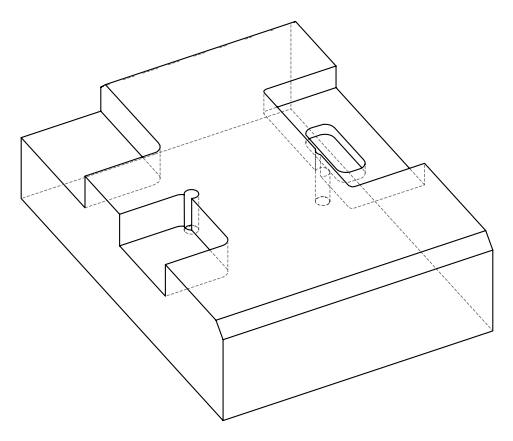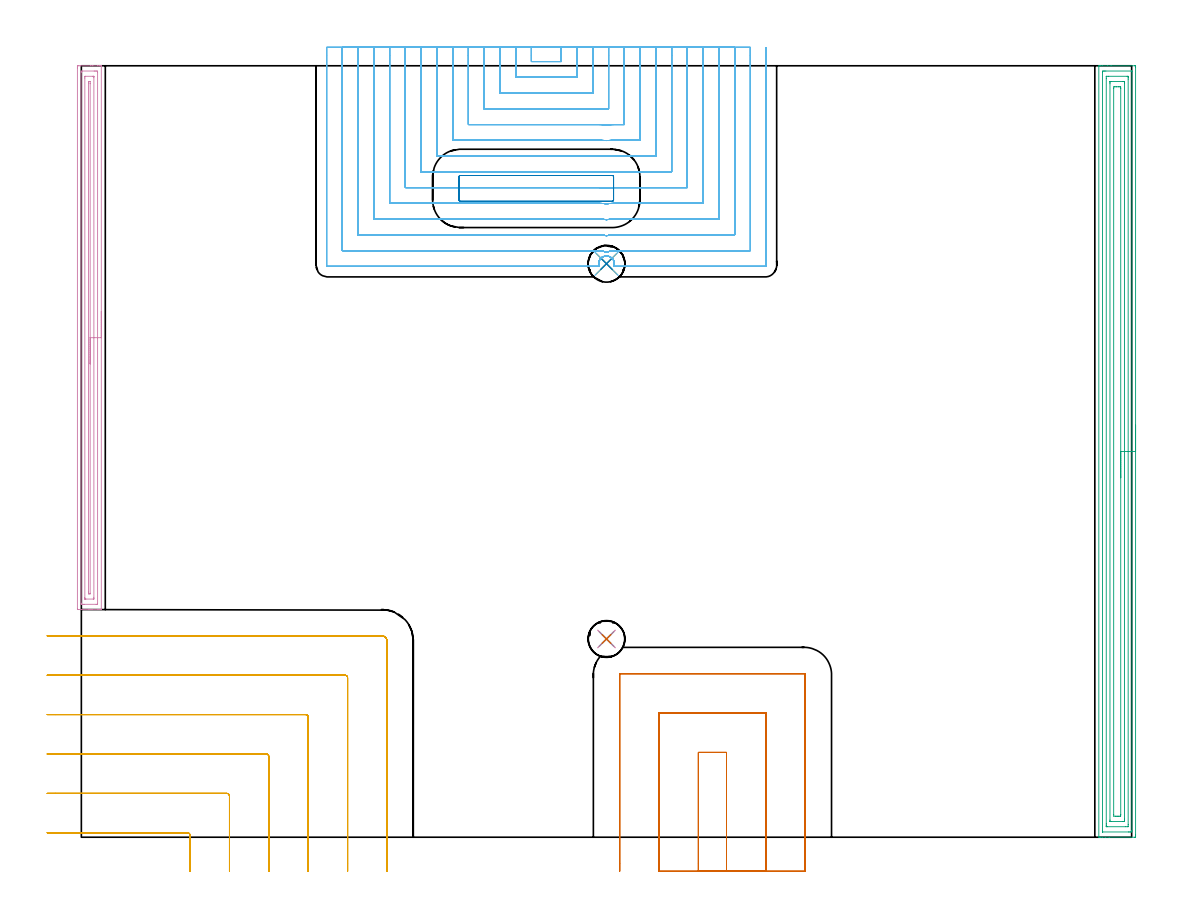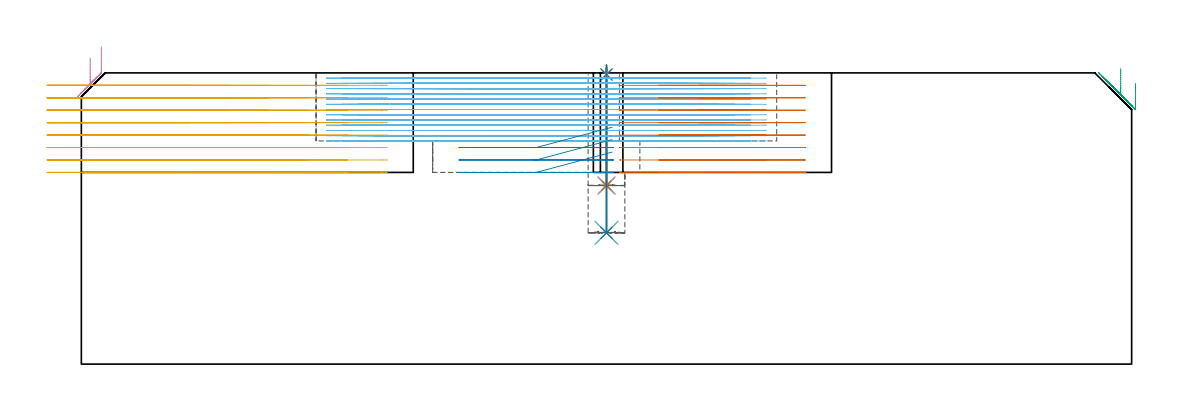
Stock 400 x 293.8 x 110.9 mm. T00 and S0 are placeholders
(PLAN: 14 operations, 9 tool changes, 175 min)
(1 SPOT_DRILL | STEP1POCKET | NXT0321_9005460120000 | 0.03 min | 2 mm3)
(2 SPOT_DRILL_1 | STEP1POCKET_1 | NXT0321_9005460120000 | 0.03 min | 3 mm3)
(3 DRILL_BLIND_HOLE_INTO_CENTER | STEP1POCKET | UGT0301_480 | 0.18 min | 2319 mm3)
(4 DRILL_TO_ENLARGE_BLIND_HOLE | STEP1POCKET | UGT0301_374 | 0.18 min | 3355 mm3)
(5 DRILL_BLIND_HOLE_INTO_CENTER_1 | STEP1POCKET_1 | UGT0301_480 | 0.25 min | 3336 mm3)
(6 DRILL_TO_ENLARGE_BLIND_HOLE_1 | STEP1POCKET_1 | UGT0301_374 | 0.25 min | 4722 mm3)
(7 BORE_BLIND_HOLE | STEP1POCKET | UGT0332_064 | 0.18 min | 905 mm3)
(8 BORE_BLIND_HOLE_1 | STEP1POCKET_1 | UGT0332_064 | 0.25 min | 1290 mm3)
(9 AREA_MILL | FG_CHAMFER_SURFACE | UGT0205_001 | 12.06 min | 28792 mm3)
(10 AREA_MILL_1 | FG_CHAMFER_SURFACE_1 | UGT0205_001 | 6.8 min | 8804 mm3)
(11 MILL_CORNER_NOTCH_RECTANGULAR | CORNER_NOTCH_RECTANGULAR | UGT0201_094 | Follow Part, ap 5, ae 75% | 15.17 min | 413989 mm3)
(12 MILL_OPEN_POCKET | POCKET_OPEN | NXT0201_009 | Follow Part, ap 2, ae 75% | 127.75 min | 361416 mm3)
(13 MILL_OPEN_POCKET_1 | POCKET_OPEN_1 | UGT0201_094 | Follow Part, ap 5, ae 75% | 10.66 min | 246147 mm3)
(14 MILL_RECTANGULAR_POCKET | POCKET_RECTANGULAR_STRAIGHT | UGT0201_094 | Follow Part, ap 5, ae 75% | 1.2 min | 27074 mm3)
(TOOL NXT0321_9005460120000 | NC Spot Drill, 142deg, 12mm, Carbide, Uncoated | D12 PA142 FL30 Z2)
(TOOL UGT0301_480 | Carbide Drill 8.5 mm | D8.5 PA118 FL75 Z2)
(TOOL UGT0301_374 | Twist Drill Flat Bottom 13 mm | D13 PA180 FL101 Z2)
(TOOL UGT0332_064 | 14 mm Boring Bar Slip Fit | D14)
(TOOL UGT0205_001 | Chamfer Mill 20 x 3 x 45 deg. | D20 FL50 Z2)
(TOOL UGT0201_094 | End mill 20 mm | D20 FL38 Z4)
(TOOL NXT0201_009 | ENDMILL 8mm [2P460-0800-NA 1630] | D8 FL26 Z6)
(OP 1 SPOT_DRILL)
G17 G21 G94 G90
T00 M6
G54
G17 G0 G90 X200. Y75.5 S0 M3
G43 Z120.9 H0
G94 G81 G98 Z110.293 F250. R113.9
G80
M5
M2
(OP 2 SPOT_DRILL_1)
G17 G21 G94 G90
T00 M6
G54
G17 G0 G90 X200. Y218.4 S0 M3
G43 Z120.9 H0
G94 G81 G98 Z110.293 F250. R113.9
G80
M5
M2
(OP 3 DRILL_BLIND_HOLE_INTO_CENTER)
G17 G21 G94 G90
T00 M6
G54
G17 G0 G90 X200. Y75.5 S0 M3
G43 Z120.9 H0
G94 G81 G98 Z68. F250. R112.9
G80
M5
M2
(OP 4 DRILL_TO_ENLARGE_BLIND_HOLE)
G17 G21 G94 G90
T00 M6
G54
G17 G0 G90 X200. Y75.5 S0 M3
G43 Z120.9 H0
G94 G73 G98 Z68. F250. Q10.725 R112.9
G80
M5
M2
(OP 5 DRILL_BLIND_HOLE_INTO_CENTER_1)
G17 G21 G94 G90
T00 M6
G54
G17 G0 G90 X200. Y218.4 S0 M3
G43 Z120.9 H0
G94 G81 G98 Z50. F250. R112.9
G80
M5
M2
(OP 6 DRILL_TO_ENLARGE_BLIND_HOLE_1)
G17 G21 G94 G90
T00 M6
G54
G17 G0 G90 X200. Y218.4 S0 M3
G43 Z120.9 H0
G94 G73 G98 Z50. F250. Q12.18 R112.9
G80
M5
M2
(OP 7 BORE_BLIND_HOLE)
G17 G21 G94 G90
T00 M6
G54
G17 G0 G90 X200. Y75.5 S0 M3
G43 Z120.9 H0
G94 G85 G98 Z68. F250. R112.9
G80
M5
M2
(OP 8 BORE_BLIND_HOLE_1)
G17 G21 G94 G90
T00 M6
G54
G17 G0 G90 X200. Y218.4 S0 M3
G43 Z120.9 H0
G94 G85 G98 Z50. F250. R112.9
G80
M5
M2
(OP 9 AREA_MILL)
G17 G21 G94 G90
T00 M6
G54
G17 G0 G90 X401.5 Y156.9 S1061 M3
G43 Z120.9 H0
Z106.9
G94 G1 Y156.862 Z106.028 F250.
Y156.748 Z105.164
Y156.559 Z104.312
Y156.297 Z103.48
Y155.963 Z102.674
Y155.56 Z101.9
Y155.092 Z101.164
Y154.56 Z100.472
Y153.971 Z99.829
Y153.328 Z99.24
Y152.636 Z98.708
Y151.9 Z98.24
Y151.126 Z97.837
Y150.32 Z97.503
Y149.488 Z97.241
Y148.636 Z97.052
Y147.772 Z96.938
Y146.9 Z96.9
Y1.075
X401.499 Y0.6 Z96.901
X401.495 Y0.188 Z96.903
X401.492 Y0.01 Z96.905
X401.089 Y0. Z97.308
X391.425 Z106.97
X389.971 Z108.425
X388.789 Z109.605
X388.193 Z110.206
X387.911 Z110.488
X387.783 Y0.001 Z110.616
X387.506 Y0.01 Z110.893
X387.5 Y0.154 Z110.9
Y293.646
X387.506 Y293.79 Z110.893
X387.784 Y293.8 Z110.615
X388.183 Z110.217
X388.789 Z109.605
X390.85 Z107.547
X392.164 Z106.231
X401.089 Z97.308
X401.38 Y293.797 Z97.017
X401.492 Y293.79 Z96.905
X401.499 Y293.676 Z96.899
X401.5 Y293.2 Z96.9
Y146.9
X400.086 Z98.314
X400.085 Y2.512 Z98.315
X400.084 Y2.384 Z98.316
X400.079 Y2.012 Z98.321
X399.708 Y2.003 Z98.692
X399.332 Y2.001 Z99.068
X398.832 Y2. Z99.568
X388.99 Y2.001 Z109.41
X388.963 Y2.002 Z109.437
X388.935 Y2.008 Z109.465
X388.921 Y2.013 Z109.479
X388.919 Y2.034 Z109.481
X388.915 Y2.257 Z109.485
Y291.288
X388.916 Y291.416 Z109.484
X388.921 Y291.788 Z109.479
X389.292 Y291.797 Z109.108
X389.668 Y291.799 Z108.732
X390.168 Y291.8 Z108.232
X400.01 Y291.799 Z98.39
X400.037 Y291.798 Z98.363
X400.065 Y291.792 Z98.335
X400.079 Y291.787 Z98.321
X400.081 Y291.766 Z98.319
X400.085 Y291.543 Z98.315
X400.086 Y146.9 Z98.314
X398.672 Z99.728
X398.671 Y4.839 Z99.729
X398.669 Y4.168 Z99.731
X398.667 Y4.058 Z99.733
X398.665 Y4.012 Z99.735
X398.614 Y4.005 Z99.786
X398.453 Y4.003 Z99.947
X397.741 Y4. Z100.659
X390.712 Z107.688
X390.547 Y4.003 Z107.853
X390.381 Y4.008 Z108.019
X390.339 Y4.01 Z108.061
X390.335 Y4.037 Z108.065
X390.331 Y4.095 Z108.069
X390.33 Y4.168 Z108.07
X390.329 Y4.39 Z108.071
X390.328 Y5.061 Z108.072
X390.329 Y288.961 Z108.071
X390.331 Y289.632 Z108.069
X390.333 Y289.742 Z108.067
X390.336 Y289.788 Z108.064
X390.386 Y289.795 Z108.014
X390.547 Y289.797 Z107.853
X391.259 Y289.8 Z107.141
X398.288 Z100.112
X398.453 Y289.797 Z99.947
X398.619 Y289.792 Z99.781
X398.661 Y289.79 Z99.739
X398.665 Y289.763 Z99.735
X398.669 Y289.705 Z99.731
X398.67 Y289.632 Z99.73
X398.671 Y289.41 Z99.729
X398.672 Y288.739 Z99.728
Y146.9
X397.257 Z101.143
Y6.845
X397.255 Y6.277 Z101.145
X397.252 Y6.086 Z101.148
X397.251 Y6.024 Z101.149
X397.215 Y6.01 Z101.185
X396.65 Y6. Z101.75
X392.257 Z106.143
X391.885 Y6.004 Z106.515
X391.793 Y6.007 Z106.607
X391.752 Y6.01 Z106.648
X391.75 Y6.039 Z106.65
X391.747 Y6.123 Z106.653
X391.743 Y6.522 Z106.657
Y286.955
X391.745 Y287.523 Z106.655
X391.748 Y287.714 Z106.652
X391.749 Y287.776 Z106.651
X391.785 Y287.79 Z106.615
X392.35 Y287.8 Z106.05
X396.743 Z101.657
X397.115 Y287.796 Z101.285
X397.207 Y287.793 Z101.193
X397.248 Y287.79 Z101.152
X397.25 Y287.761 Z101.15
X397.253 Y287.677 Z101.147
X397.257 Y287.278 Z101.143
Y146.9
X395.843 Z102.557
Y8.629
X395.842 Y8.604 Z102.558
X395.818 Y8.01 Z102.582
X395.555 Y8.003 Z102.845
X394.939 Y8.001 Z103.461
X394.68 Y8. Z103.72
X394.061 Y8.001 Z104.339
X393.8 Z104.6
X393.182 Y8.01 Z105.218
X393.158 Y8.629 Z105.242
X393.157 Y8.654 Z105.243
Y285.171
X393.158 Y285.196 Z105.242
X393.182 Y285.79 Z105.218
X393.445 Y285.797 Z104.955
X394.061 Y285.799 Z104.339
X394.32 Y285.8 Z104.08
X394.939 Y285.799 Z103.461
X395.2 Z103.2
X395.818 Y285.79 Z102.582
X395.842 Y285.171 Z102.558
X395.843 Y285.146 Z102.557
Y146.9
Y146.028 Z102.595
Y145.164 Z102.709
Y144.312 Z102.898
Y143.48 Z103.16
Y142.674 Z103.494
Y141.9 Z103.897
Y141.164 Z104.365
Y140.472 Z104.896
Y139.829 Z105.486
Y139.24 Z106.129
Y138.708 Z106.821
Y138.24 Z107.557
Y137.837 Z108.331
Y137.503 Z109.137
Y137.241 Z109.969
Y137.052 Z110.82
Y136.938 Z111.685
Y136.9 Z112.557
G0 Z120.9
M5
M2
(OP 10 AREA_MILL_1)
G17 G21 G94 G90
T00 M6
G54
G17 G0 G90 X7.6 Y200.25 S1061 M3
G43 Z120.9 H0
G94 G1 Y200.212 Z120.028 F250.
Y200.098 Z119.163
Y199.909 Z118.312
Y199.647 Z117.48
Y199.313 Z116.674
Y198.91 Z115.9
Y198.442 Z115.164
Y197.91 Z114.472
Y197.321 Z113.829
Y196.678 Z113.239
Y195.986 Z112.708
Y195.25 Z112.24
Y194.476 Z111.837
Y193.67 Z111.503
Y192.838 Z111.241
Y191.986 Z111.052
Y191.122 Z110.938
Y190.25 Z110.9
Y86.845
X7.597 Y86.71 Z110.888
X7.567 Y86.707 Z110.858
X7.24 Y86.7 Z110.54
X6.739 Z110.038
X6.16 Z109.455
X4.093 Z107.391
X3.494 Z106.789
X2.905 Z106.201
X-1.249 Y86.701 Z102.048
X-1.492 Y86.71 Z101.805
X-1.499 Y86.952 Z101.799
Y86.983
X-1.5 Y292.871 Z101.8
X-1.499 Y293.209 Z101.801
X-1.494 Y293.756 Z101.804
X-1.491 Y293.792 Z101.806
X-0.949 Y293.797 Z102.348
X-0.36 Y293.8 Z102.937
X3.494 Z106.789
X4.093 Z107.391
X4.383 Z107.68
X6.16 Z109.455
X6.739 Z110.038
X7.049 Z110.348
X7.241 Z110.54
X7.567 Y293.793 Z110.858
X7.597 Y293.79 Z110.888
X7.6 Y293.655 Z110.9
Y190.25
X6.186 Z109.486
X6.185 Y89.074 Z109.485
X6.184 Y89.05 Z109.484
X6.16 Y88.71 Z109.46
X5.643 Y88.702 Z108.943
X1.201 Y88.7 Z104.501
X0.829 Z104.129
X0.311 Y88.702 Z103.611
X-0.06 Y88.71 Z103.24
X-0.084 Y89.074 Z103.216
X-0.085 Y89.099 Z103.215
Y291.426
X-0.084 Y291.45 Z103.216
X-0.06 Y291.79 Z103.24
X0.457 Y291.799 Z103.757
X4.899 Y291.8 Z108.199
X5.271 Z108.571
X5.789 Y291.798 Z109.089
X6.16 Y291.79 Z109.46
X6.184 Y291.426 Z109.484
X6.185 Y291.401 Z109.485
X6.186 Y190.25 Z109.486
X4.771 Z108.071
Y91.358
X4.769 Y90.857 Z108.069
X4.767 Y90.76 Z108.067
X4.765 Y90.72 Z108.065
X4.695 Y90.71 Z107.995
X4.537 Y90.702 Z107.837
X1.717 Y90.7 Z105.017
X1.561 Y90.701 Z104.861
X1.457 Y90.703 Z104.757
X1.374 Y90.708 Z104.674
X1.334 Y90.714 Z104.634
X1.333 Y90.728 Z104.633
X1.33 Y90.857 Z104.63
X1.329 Y91.246 Z104.629
Y289.142
X1.331 Y289.643 Z104.631
X1.333 Y289.74 Z104.633
X1.335 Y289.78 Z104.635
X1.405 Y289.79 Z104.705
X1.563 Y289.798 Z104.863
X4.383 Y289.8 Z107.683
X4.539 Y289.799 Z107.839
X4.643 Y289.797 Z107.943
X4.726 Y289.792 Z108.026
X4.765 Y289.786 Z108.065
X4.767 Y289.772 Z108.067
X4.769 Y289.643 Z108.069
X4.771 Y289.254 Z108.071
Y190.25
X3.357 Z106.657
Y92.914
X3.356 Y92.779 Z106.656
X3.353 Y92.734 Z106.653
X3.351 Y92.714 Z106.651
X3.337 Y92.71 Z106.637
X3.242 Y92.705 Z106.542
X3.05 Y92.703 Z106.35
X2.858 Y92.705 Z106.158
X2.763 Y92.71 Z106.063
X2.749 Y92.714 Z106.049
X2.747 Y92.734 Z106.047
X2.745 Y92.777 Z106.045
X2.743 Y93.393 Z106.043
Y93.531
Y287.106
X2.745 Y287.721 Z106.045
X2.747 Y287.766 Z106.047
X2.749 Y287.786 Z106.049
X2.763 Y287.79 Z106.063
X2.858 Y287.795 Z106.158
X3.05 Y287.797 Z106.35
X3.242 Y287.795 Z106.542
X3.337 Y287.79 Z106.637
X3.351 Y287.786 Z106.651
X3.353 Y287.766 Z106.653
X3.355 Y287.723 Z106.655
X3.357 Y287.107 Z106.657
Y286.969
Y190.25
Y189.378 Z106.695
Y188.514 Z106.809
Y187.662 Z106.998
Y186.83 Z107.26
Y186.024 Z107.594
Y185.25 Z107.997
Y184.514 Z108.466
Y183.822 Z108.997
Y183.179 Z109.586
Y182.59 Z110.229
Y182.058 Z110.921
Y181.59 Z111.657
Y181.187 Z112.431
Y180.853 Z113.237
Y180.591 Z114.069
Y180.402 Z114.921
Y180.288 Z115.786
Y180.25 Z116.657
G0 Z120.9
M5
M2
(OP 11 MILL_CORNER_NOTCH_RECTANGULAR)
G17 G21 G94 G90
T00 M6
G54
G17 G0 G90 X41.4 Y-13. S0 M3
G43 Z120.9 H0
Z106.162
G94 G1 Y-10. F250.
Y0.706 F500.
G3 X40.406 Y1.7 R1.
G1 X-10.
X-13. F250.
G0 Z120.9
X56.4 Y-13.
Z106.162
G1 Y-10.
Y15.706 F500.
G3 X55.406 Y16.7 R1.
G1 X-10.
X-13. F250.
G0 Z120.9
X71.4 Y-13.
Z106.162
G1 Y-10.
Y30.706 F500.
G3 X70.406 Y31.7 R1.
G1 X-10.
X-13. F250.
G0 Z120.9
X86.4 Y-13.
Z106.162
G1 Y-10.
Y45.705 F500.
G3 X85.405 Y46.7 R1.
G1 X-10.
X-13. F250.
G0 Z120.9
X101.4 Y-13.
Z106.162
G1 Y-10.
Y60.705 F500.
G3 X100.405 Y61.7 R1.
G1 X-10.
X-13. F250.
G0 Z120.9
X116.4 Y-13.
Z106.162
G1 Y-10.
Y74.8 F500.
G3 X114.5 Y76.7 R1.9
G1 X-10.
X-13. F250.
G0 Z120.9
X41.4 Y-13.
Z101.425
G1 Y-10.
Y0.706 F500.
G3 X40.406 Y1.7 R1.
G1 X-10.
X-13. F250.
G0 Z120.9
X56.4 Y-13.
Z101.425
G1 Y-10.
Y15.706 F500.
G3 X55.406 Y16.7 R1.
G1 X-10.
X-13. F250.
G0 Z120.9
X71.4 Y-13.
Z101.425
G1 Y-10.
Y30.706 F500.
G3 X70.406 Y31.7 R1.
G1 X-10.
X-13. F250.
G0 Z120.9
X86.4 Y-13.
Z101.425
G1 Y-10.
Y45.705 F500.
G3 X85.405 Y46.7 R1.
G1 X-10.
X-13. F250.
G0 Z120.9
X101.4 Y-13.
Z101.425
G1 Y-10.
Y60.705 F500.
G3 X100.405 Y61.7 R1.
G1 X-10.
X-13. F250.
G0 Z120.9
X116.4 Y-13.
Z101.425
G1 Y-10.
Y74.8 F500.
G3 X114.5 Y76.7 R1.9
G1 X-10.
X-13. F250.
G0 Z120.9
X41.4 Y-13.
Z96.687
G1 Y-10.
Y0.706 F500.
G3 X40.406 Y1.7 R1.
G1 X-10.
X-13. F250.
G0 Z120.9
X56.4 Y-13.
Z96.687
G1 Y-10.
Y15.706 F500.
G3 X55.406 Y16.7 R1.
G1 X-10.
X-13. F250.
G0 Z120.9
X71.4 Y-13.
Z96.687
G1 Y-10.
Y30.706 F500.
G3 X70.406 Y31.7 R1.
G1 X-10.
X-13. F250.
G0 Z120.9
X86.4 Y-13.
Z96.687
G1 Y-10.
Y45.705 F500.
G3 X85.405 Y46.7 R1.
G1 X-10.
X-13. F250.
G0 Z120.9
X101.4 Y-13.
Z96.687
G1 Y-10.
Y60.705 F500.
G3 X100.405 Y61.7 R1.
G1 X-10.
X-13. F250.
G0 Z120.9
X116.4 Y-13.
Z96.687
G1 Y-10.
Y74.8 F500.
G3 X114.5 Y76.7 R1.9
G1 X-10.
X-13. F250.
G0 Z120.9
X41.4 Y-13.
Z91.95
G1 Y-10.
Y0.706 F500.
G3 X40.406 Y1.7 R1.
G1 X-10.
X-13. F250.
G0 Z120.9
X56.4 Y-13.
Z91.95
G1 Y-10.
Y15.706 F500.
G3 X55.406 Y16.7 R1.
G1 X-10.
X-13. F250.
G0 Z120.9
X71.4 Y-13.
Z91.95
G1 Y-10.
Y30.706 F500.
G3 X70.406 Y31.7 R1.
G1 X-10.
X-13. F250.
G0 Z120.9
X86.4 Y-13.
Z91.95
G1 Y-10.
Y45.705 F500.
G3 X85.405 Y46.7 R1.
G1 X-10.
X-13. F250.
G0 Z120.9
X101.4 Y-13.
Z91.95
G1 Y-10.
Y60.705 F500.
G3 X100.405 Y61.7 R1.
G1 X-10.
X-13. F250.
G0 Z120.9
X116.4 Y-13.
Z91.95
G1 Y-10.
Y74.8 F500.
G3 X114.5 Y76.7 R1.9
G1 X-10.
X-13. F250.
G0 Z120.9
X41.4 Y-13.
Z87.212
G1 Y-10.
Y0.706 F500.
G3 X40.406 Y1.7 R1.
G1 X-10.
X-13. F250.
G0 Z120.9
X56.4 Y-13.
Z87.212
G1 Y-10.
Y15.706 F500.
G3 X55.406 Y16.7 R1.
G1 X-10.
X-13. F250.
G0 Z120.9
X71.4 Y-13.
Z87.212
G1 Y-10.
Y30.706 F500.
G3 X70.406 Y31.7 R1.
G1 X-10.
X-13. F250.
G0 Z120.9
X86.4 Y-13.
Z87.212
G1 Y-10.
Y45.705 F500.
G3 X85.405 Y46.7 R1.
G1 X-10.
X-13. F250.
G0 Z120.9
X101.4 Y-13.
Z87.212
G1 Y-10.
Y60.705 F500.
G3 X100.405 Y61.7 R1.
G1 X-10.
X-13. F250.
G0 Z120.9
X116.4 Y-13.
Z87.212
G1 Y-10.
Y74.8 F500.
G3 X114.5 Y76.7 R1.9
G1 X-10.
X-13. F250.
G0 Z120.9
X41.4 Y-13.
Z82.475
G1 Y-10.
Y0.706 F500.
G3 X40.406 Y1.7 R1.
G1 X-10.
X-13. F250.
G0 Z120.9
X56.4 Y-13.
Z82.475
G1 Y-10.
Y15.706 F500.
G3 X55.406 Y16.7 R1.
G1 X-10.
X-13. F250.
G0 Z120.9
X71.4 Y-13.
Z82.475
G1 Y-10.
Y30.706 F500.
G3 X70.406 Y31.7 R1.
G1 X-10.
X-13. F250.
G0 Z120.9
X86.4 Y-13.
Z82.475
G1 Y-10.
Y45.705 F500.
G3 X85.405 Y46.7 R1.
G1 X-10.
X-13. F250.
G0 Z120.9
X101.4 Y-13.
Z82.475
G1 Y-10.
Y60.705 F500.
G3 X100.405 Y61.7 R1.
G1 X-10.
X-13. F250.
G0 Z120.9
X116.4 Y-13.
Z82.475
G1 Y-10.
Y74.8 F500.
G3 X114.5 Y76.7 R1.9
G1 X-10.
X-13. F250.
G0 Z120.9
X41.4 Y-13.
Z77.737
G1 Y-10.
Y0.706 F500.
G3 X40.406 Y1.7 R1.
G1 X-10.
X-13. F250.
G0 Z120.9
X56.4 Y-13.
Z77.737
G1 Y-10.
Y15.706 F500.
G3 X55.406 Y16.7 R1.
G1 X-10.
X-13. F250.
G0 Z120.9
X71.4 Y-13.
Z77.737
G1 Y-10.
Y30.706 F500.
G3 X70.406 Y31.7 R1.
G1 X-10.
X-13. F250.
G0 Z120.9
X86.4 Y-13.
Z77.737
G1 Y-10.
Y45.705 F500.
G3 X85.405 Y46.7 R1.
G1 X-10.
X-13. F250.
G0 Z120.9
X101.4 Y-13.
Z77.737
G1 Y-10.
Y60.705 F500.
G3 X100.405 Y61.7 R1.
G1 X-10.
X-13. F250.
G0 Z120.9
X116.4 Y-13.
Z77.737
G1 Y-10.
Y74.8 F500.
G3 X114.5 Y76.7 R1.9
G1 X-10.
X-13. F250.
G0 Z120.9
X41.4 Y-13.
Z73.
G1 Y-10.
Y0.706 F500.
G3 X40.406 Y1.7 R1.
G1 X-10.
X-13. F250.
G0 Z120.9
X56.4 Y-13.
Z73.
G1 Y-10.
Y15.706 F500.
G3 X55.406 Y16.7 R1.
G1 X-10.
X-13. F250.
G0 Z120.9
X71.4 Y-13.
Z73.
G1 Y-10.
Y30.706 F500.
G3 X70.406 Y31.7 R1.
G1 X-10.
X-13. F250.
G0 Z120.9
X86.4 Y-13.
Z73.
G1 Y-10.
Y45.705 F500.
G3 X85.405 Y46.7 R1.
G1 X-10.
X-13. F250.
G0 Z120.9
X101.4 Y-13.
Z73.
G1 Y-10.
Y60.705 F500.
G3 X100.405 Y61.7 R1.
G1 X-10.
X-13. F250.
G0 Z120.9
X116.4 Y-13.
Z73.
G1 Y-10.
Y74.8 F500.
G3 X114.5 Y76.7 R1.9
G1 X-10.
X-13. F250.
G0 Z120.9
M5
M2
(OP 12 MILL_OPEN_POCKET)
G17 G21 G94 G90
T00 M6
G54
G17 G0 G90 X171.4 Y300.8 S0 M3
G43 Z120.9 H1
Z108.908
G94 G1 Y297.8 F250.
Y295.4 F500.
X182.8
Y297.8
Y300.8 F250.
X165.4
Y297.8
Y289.4 F500.
X188.8
Y297.8
Y300.8 F250.
X159.4
Y297.8
Y283.4 F500.
X194.8
Y297.8
Y300.8 F250.
X153.4
Y297.8
Y277.4 F500.
X197.177
G2 X200. Y277.334 R60.
X200.8 Y277.366 R60.
G1 Y297.8
Y300.8 F250.
X147.4
Y297.8
Y271.4 F500.
X197.177
G2 X200. Y271.326 R54.
X202.823 Y271.4 R54.
G1 X206.8
Y297.8
Y300.8 F250.
X141.4
Y297.8
Y265.4 F500.
X197.177
G2 X200. Y265.317 R48.
X202.823 Y265.4 R48.
G1 X212.8
Y297.8
Y300.8 F250.
X135.4
Y297.8
Y259.4 F500.
X197.177
G2 X200. Y259.305 R42.
X202.823 Y259.4 R42.
G1 X218.8
Y297.8
Y300.8 F250.
X129.4
Y297.8
Y253.4 F500.
X197.177
G2 X200. Y253.289 R36.
X202.823 Y253.4 R36.
G1 X224.8
Y297.8
Y300.8 F250.
X123.4
Y297.8
Y247.4 F500.
X197.177
G2 X200. Y247.267 R30.
X202.823 Y247.4 R30.
G1 X230.8
Y297.8
Y300.8 F250.
X117.4
Y297.8
Y241.4 F500.
X197.177
G2 X200. Y241.233 R24.
X202.823 Y241.4 R24.
G1 X236.8
Y297.8
Y300.8 F250.
X111.4
Y297.8
Y235.4 F500.
X197.177
G2 X200. Y235.177 R18.
X202.823 Y235.4 R18.
G1 X242.8
Y297.8
Y300.8 F250.
X105.4
Y297.8
Y229.4 F500.
X197.177
G2 X200. Y229.063 R12.
X202.823 Y229.4 R12.
G1 X248.8
Y297.8
Y300.8 F250.
X99.4
Y297.8
Y223.4 F500.
X197.177
G2 X200. Y222.695 R6.
X202.823 Y223.4 R6.
G1 X254.8
Y297.8
Y300.8 F250.
X93.4
Y297.8
Y217.8 F500.
G3 X93.8 Y217.4 R0.4
G1 X197.177
X197.138 Y217.521
G2 X197.599 Y220.182 R3.02
G1 X197.933 Y220.561
X198.331 Y220.885
G2 X202.067 Y220.561 R2.997
G1 X202.402 Y220.181
G2 X202.867 Y217.537 R3.02
G1 X202.823 Y217.4
X260.4
G3 X260.8 Y217.8 R0.4
G1 Y297.8
Y300.8 F250.
G0 X171.4 Z106.915
G1 Y297.8
Y295.4 F500.
X182.8
Y297.8
Y300.8 F250.
X165.4
Y297.8
Y289.4 F500.
X188.8
Y297.8
Y300.8 F250.
X159.4
Y297.8
Y283.4 F500.
X194.8
Y297.8
Y300.8 F250.
X153.4
Y297.8
Y277.4 F500.
X197.177
G2 X200. Y277.334 R60.
X200.8 Y277.366 R60.
G1 Y297.8
Y300.8 F250.
X147.4
Y297.8
Y271.4 F500.
X197.177
G2 X200. Y271.326 R54.
X202.823 Y271.4 R54.
G1 X206.8
Y297.8
Y300.8 F250.
X141.4
Y297.8
Y265.4 F500.
X197.177
G2 X200. Y265.317 R48.
X202.823 Y265.4 R48.
G1 X212.8
Y297.8
Y300.8 F250.
X135.4
Y297.8
Y259.4 F500.
X197.177
G2 X200. Y259.305 R42.
X202.823 Y259.4 R42.
G1 X218.8
Y297.8
Y300.8 F250.
X129.4
Y297.8
Y253.4 F500.
X197.177
G2 X200. Y253.289 R36.
X202.823 Y253.4 R36.
G1 X224.8
Y297.8
Y300.8 F250.
X123.4
Y297.8
Y247.4 F500.
X197.177
G2 X200. Y247.267 R30.
X202.823 Y247.4 R30.
G1 X230.8
Y297.8
Y300.8 F250.
X117.4
Y297.8
Y241.4 F500.
X197.177
G2 X200. Y241.233 R24.
X202.823 Y241.4 R24.
G1 X236.8
Y297.8
Y300.8 F250.
X111.4
Y297.8
Y235.4 F500.
X197.177
G2 X200. Y235.177 R18.
X202.823 Y235.4 R18.
G1 X242.8
Y297.8
Y300.8 F250.
X105.4
Y297.8
Y229.4 F500.
X197.177
G2 X200. Y229.063 R12.
X202.823 Y229.4 R12.
G1 X248.8
Y297.8
Y300.8 F250.
X99.4
Y297.8
Y223.4 F500.
X197.177
G2 X200. Y222.695 R6.
X202.823 Y223.4 R6.
G1 X254.8
Y297.8
Y300.8 F250.
X93.4
Y297.8
Y217.8 F500.
G3 X93.8 Y217.4 R0.4
G1 X197.177
X197.165 Y217.438
G2 X197.598 Y220.18 R3.019
G1 X197.934 Y220.562
X198.331 Y220.885
G2 X198.624 Y221.058 R2.997
X202.066 Y220.562 R2.997
G1 X202.402 Y220.18
X202.597 Y219.88
G2 X202.836 Y217.438 R3.02
G1 X202.823 Y217.4
X260.4
G3 X260.8 Y217.8 R0.4
G1 Y297.8
Y300.8 F250.
G0 X171.4 Z104.923
G1 Y297.8
Y295.4 F500.
X182.8
Y297.8
Y300.8 F250.
X165.4
Y297.8
Y289.4 F500.
X188.8
Y297.8
Y300.8 F250.
X159.4
Y297.8
Y283.4 F500.
X194.8
Y297.8
Y300.8 F250.
X153.4
Y297.8
Y277.4 F500.
X197.177
G2 X199.995 Y277.334 R60.
X200.8 Y277.366 R60.
G1 Y297.8
Y300.8 F250.
X147.4
Y297.8
Y271.4 F500.
X197.177
G2 X199.995 Y271.326 R54.
X202.814 Y271.4 R54.
G1 X206.8
Y297.8
Y300.8 F250.
X141.4
Y297.8
Y265.4 F500.
X197.177
G2 X199.995 Y265.317 R48.
X202.814 Y265.4 R48.
G1 X212.8
Y297.8
Y300.8 F250.
X135.4
Y297.8
Y259.4 F500.
X197.177
G2 X199.995 Y259.305 R42.
X202.814 Y259.4 R42.
G1 X218.8
Y297.8
Y300.8 F250.
X129.4
Y297.8
Y253.4 F500.
X197.177
G2 X199.995 Y253.29 R36.
X202.814 Y253.4 R36.
G1 X224.8
Y297.8
Y300.8 F250.
X123.4
Y297.8
Y247.4 F500.
X197.177
G2 X199.995 Y247.267 R30.
X202.814 Y247.4 R30.
G1 X230.8
Y297.8
Y300.8 F250.
X117.4
Y297.8
Y241.4 F500.
X197.177
G2 X199.995 Y241.234 R24.
X202.814 Y241.4 R24.
G1 X236.8
Y297.8
Y300.8 F250.
X111.4
Y297.8
Y235.4 F500.
X197.177
G2 X199.995 Y235.178 R18.
X202.814 Y235.4 R18.
G1 X242.8
Y297.8
Y300.8 F250.
X105.4
Y297.8
Y229.4 F500.
X197.177
G2 X199.995 Y229.064 R12.
X202.814 Y229.4 R12.
G1 X248.8
Y297.8
Y300.8 F250.
X99.4
Y297.8
Y223.4 F500.
X197.177
G2 X199.995 Y222.697 R6.
X202.814 Y223.4 R6.
G1 X254.8
Y297.8
Y300.8 F250.
X93.4
Y297.8
Y217.8 F500.
G3 X93.8 Y217.4 R0.4
G1 X197.177
X197.16 Y217.451
G2 X197.598 Y220.18 R3.019
G1 X197.934 Y220.562
X198.331 Y220.885
G2 X198.602 Y221.046 R2.997
X202.066 Y220.562 R2.997
G1 X202.401 Y220.181
X202.636 Y219.82
X202.707 Y219.677
G2 X202.947 Y218.907 R3.035
X202.814 Y217.4 R3.045
G1 X260.4
G3 X260.8 Y217.8 R0.4
G1 Y297.8
Y300.8 F250.
G0 X171.4 Z102.931
G1 Y297.8
Y295.4 F500.
X182.8
Y297.8
Y300.8 F250.
X165.4
Y297.8
Y289.4 F500.
X188.8
Y297.8
Y300.8 F250.
X159.4
Y297.8
Y283.4 F500.
X194.8
Y297.8
Y300.8 F250.
X153.4
Y297.8
Y277.4 F500.
X197.177
G2 X199.995 Y277.334 R60.
X200.8 Y277.366 R60.
G1 Y297.8
Y300.8 F250.
X147.4
Y297.8
Y271.4 F500.
X197.177
G2 X199.995 Y271.326 R54.
X202.814 Y271.4 R54.
G1 X206.8
Y297.8
Y300.8 F250.
X141.4
Y297.8
Y265.4 F500.
X197.177
G2 X199.995 Y265.317 R48.
X202.814 Y265.4 R48.
G1 X212.8
Y297.8
Y300.8 F250.
X135.4
Y297.8
Y259.4 F500.
X197.177
G2 X199.995 Y259.305 R42.
X202.814 Y259.4 R42.
G1 X218.8
Y297.8
Y300.8 F250.
X129.4
Y297.8
Y253.4 F500.
X197.177
G2 X199.995 Y253.29 R36.
X202.814 Y253.4 R36.
G1 X224.8
Y297.8
Y300.8 F250.
X123.4
Y297.8
Y247.4 F500.
X197.177
G2 X199.995 Y247.267 R30.
X202.814 Y247.4 R30.
G1 X230.8
Y297.8
Y300.8 F250.
X117.4
Y297.8
Y241.4 F500.
X197.177
G2 X199.995 Y241.234 R24.
X202.814 Y241.4 R24.
G1 X236.8
Y297.8
Y300.8 F250.
X111.4
Y297.8
Y235.4 F500.
X197.177
G2 X199.995 Y235.178 R18.
X202.814 Y235.4 R18.
G1 X242.8
Y297.8
Y300.8 F250.
X105.4
Y297.8
Y229.4 F500.
X197.177
G2 X199.995 Y229.064 R12.
X202.814 Y229.4 R12.
G1 X248.8
Y297.8
Y300.8 F250.
X99.4
Y297.8
Y223.4 F500.
X197.177
G2 X199.995 Y222.697 R6.
X202.814 Y223.4 R6.
G1 X254.8
Y297.8
Y300.8 F250.
X93.4
Y297.8
Y217.8 F500.
G3 X93.8 Y217.4 R0.4
G1 X197.177
X197.149 Y217.486
G2 X197.6 Y220.183 R3.019
G1 X197.933 Y220.562
X198.331 Y220.885
G2 X198.807 Y221.144 R2.997
X202.067 Y220.562 R2.997
G1 X202.4 Y220.183
X202.598 Y219.879
G2 X202.976 Y218.677 R3.02
X202.814 Y217.4 R3.045
G1 X260.4
G3 X260.8 Y217.8 R0.4
G1 Y297.8
Y300.8 F250.
G0 X171.4 Z100.938
G1 Y297.8
Y295.4 F500.
X182.8
Y297.8
Y300.8 F250.
X165.4
Y297.8
Y289.4 F500.
X188.8
Y297.8
Y300.8 F250.
X159.4
Y297.8
Y283.4 F500.
X194.8
Y297.8
Y300.8 F250.
X153.4
Y297.8
Y277.4 F500.
X197.177
G2 X200. Y277.334 R60.
X200.8 Y277.366 R60.
G1 Y297.8
Y300.8 F250.
X147.4
Y297.8
Y271.4 F500.
X197.177
G2 X200. Y271.326 R54.
X202.823 Y271.4 R54.
G1 X206.8
Y297.8
Y300.8 F250.
X141.4
Y297.8
Y265.4 F500.
X197.177
G2 X200. Y265.317 R48.
X202.823 Y265.4 R48.
G1 X212.8
Y297.8
Y300.8 F250.
X135.4
Y297.8
Y259.4 F500.
X197.177
G2 X200. Y259.305 R42.
X202.823 Y259.4 R42.
G1 X218.8
Y297.8
Y300.8 F250.
X129.4
Y297.8
Y253.4 F500.
X197.177
G2 X200. Y253.289 R36.
X202.823 Y253.4 R36.
G1 X224.8
Y297.8
Y300.8 F250.
X123.4
Y297.8
Y247.4 F500.
X197.177
G2 X200. Y247.267 R30.
X202.823 Y247.4 R30.
G1 X230.8
Y297.8
Y300.8 F250.
X117.4
Y297.8
Y241.4 F500.
X197.177
G2 X200. Y241.233 R24.
X202.823 Y241.4 R24.
G1 X236.8
Y297.8
Y300.8 F250.
X111.4
Y297.8
Y235.4 F500.
X197.177
G2 X200. Y235.177 R18.
X202.823 Y235.4 R18.
G1 X242.8
Y297.8
Y300.8 F250.
X105.4
Y297.8
Y229.4 F500.
X197.177
G2 X200. Y229.063 R12.
X202.823 Y229.4 R12.
G1 X248.8
Y297.8
Y300.8 F250.
X99.4
Y297.8
Y223.4 F500.
X197.177
G2 X200. Y222.695 R6.
X202.823 Y223.4 R6.
G1 X254.8
Y297.8
Y300.8 F250.
X93.4
Y297.8
Y217.8 F500.
G3 X93.8 Y217.4 R0.4
G1 X197.177
X197.13 Y217.55
G2 X197.599 Y220.182 R3.02
G1 X197.933 Y220.561
X198.331 Y220.885
G2 X198.844 Y221.16 R2.997
X201.419 Y221.032 R2.997
X202.067 Y220.561 R2.997
G1 X202.402 Y220.181
G2 X202.889 Y217.618 R3.02
X202.823 Y217.4 R3.02
G1 X260.4
G3 X260.8 Y217.8 R0.4
G1 Y297.8
Y300.8 F250.
G0 X171.4 Z98.946
G1 Y297.8
Y295.4 F500.
X182.8
Y297.8
Y300.8 F250.
X165.4
Y297.8
Y289.4 F500.
X188.8
Y297.8
Y300.8 F250.
X159.4
Y297.8
Y283.4 F500.
X194.8
Y297.8
Y300.8 F250.
X153.4
Y297.8
Y277.4 F500.
X197.177
G2 X200. Y277.334 R60.
X200.8 Y277.366 R60.
G1 Y297.8
Y300.8 F250.
X147.4
Y297.8
Y271.4 F500.
X197.177
G2 X200. Y271.326 R54.
X202.823 Y271.4 R54.
G1 X206.8
Y297.8
Y300.8 F250.
X141.4
Y297.8
Y265.4 F500.
X197.177
G2 X200. Y265.317 R48.
X202.823 Y265.4 R48.
G1 X212.8
Y297.8
Y300.8 F250.
X135.4
Y297.8
Y259.4 F500.
X197.177
G2 X200. Y259.305 R42.
X202.823 Y259.4 R42.
G1 X218.8
Y297.8
Y300.8 F250.
X129.4
Y297.8
Y253.4 F500.
X197.177
G2 X200. Y253.289 R36.
X202.823 Y253.4 R36.
G1 X224.8
Y297.8
Y300.8 F250.
X123.4
Y297.8
Y247.4 F500.
X197.177
G2 X200. Y247.267 R30.
X202.823 Y247.4 R30.
G1 X230.8
Y297.8
Y300.8 F250.
X117.4
Y297.8
Y241.4 F500.
X197.177
G2 X200. Y241.233 R24.
X202.823 Y241.4 R24.
G1 X236.8
Y297.8
Y300.8 F250.
X111.4
Y297.8
Y235.4 F500.
X197.177
G2 X200. Y235.177 R18.
X202.823 Y235.4 R18.
G1 X242.8
Y297.8
Y300.8 F250.
X105.4
Y297.8
Y229.4 F500.
X197.177
G2 X200. Y229.063 R12.
X202.823 Y229.4 R12.
G1 X248.8
Y297.8
Y300.8 F250.
X99.4
Y297.8
Y223.4 F500.
X197.177
G2 X200. Y222.695 R6.
X202.823 Y223.4 R6.
G1 X254.8
Y297.8
Y300.8 F250.
X93.4
Y297.8
Y217.8 F500.
G3 X93.8 Y217.4 R0.4
G1 X197.177
X197.164 Y217.439
G2 X197.597 Y220.178 R3.019
G1 X197.934 Y220.562
X198.331 Y220.885
G2 X198.62 Y221.056 R2.997
X202.066 Y220.562 R2.997
G1 X202.403 Y220.178
G2 X202.836 Y217.438 R3.019
G1 X202.823 Y217.4
X260.4
G3 X260.8 Y217.8 R0.4
G1 Y297.8
Y300.8 F250.
G0 X171.4 Z96.954
G1 Y297.8
Y295.4 F500.
X182.8
Y297.8
Y300.8 F250.
X165.4
Y297.8
Y289.4 F500.
X188.8
Y297.8
Y300.8 F250.
X159.4
Y297.8
Y283.4 F500.
X194.8
Y297.8
Y300.8 F250.
X153.4
Y297.8
Y277.4 F500.
X197.177
G2 X200. Y277.334 R60.
X200.8 Y277.366 R60.
G1 Y297.8
Y300.8 F250.
X147.4
Y297.8
Y271.4 F500.
X197.177
G2 X200. Y271.326 R54.
X202.823 Y271.4 R54.
G1 X206.8
Y297.8
Y300.8 F250.
X141.4
Y297.8
Y265.4 F500.
X197.177
G2 X200. Y265.317 R48.
X202.823 Y265.4 R48.
G1 X212.8
Y297.8
Y300.8 F250.
X135.4
Y297.8
Y259.4 F500.
X197.177
G2 X200. Y259.305 R42.
X202.823 Y259.4 R42.
G1 X218.8
Y297.8
Y300.8 F250.
X129.4
Y297.8
Y253.4 F500.
X197.177
G2 X200. Y253.289 R36.
X202.823 Y253.4 R36.
G1 X224.8
Y297.8
Y300.8 F250.
X123.4
Y297.8
Y247.4 F500.
X197.177
G2 X200. Y247.267 R30.
X202.823 Y247.4 R30.
G1 X230.8
Y297.8
Y300.8 F250.
X117.4
Y297.8
Y241.4 F500.
X197.177
G2 X200. Y241.233 R24.
X202.823 Y241.4 R24.
G1 X236.8
Y297.8
Y300.8 F250.
X111.4
Y297.8
Y235.4 F500.
X197.177
G2 X200. Y235.177 R18.
X202.823 Y235.4 R18.
G1 X242.8
Y297.8
Y300.8 F250.
X105.4
Y297.8
Y229.4 F500.
X197.177
G2 X200. Y229.063 R12.
X202.823 Y229.4 R12.
G1 X248.8
Y297.8
Y300.8 F250.
X99.4
Y297.8
Y223.4 F500.
X197.177
G2 X200. Y222.695 R6.
X202.823 Y223.4 R6.
G1 X254.8
Y297.8
Y300.8 F250.
X93.4
Y297.8
Y217.8 F500.
G3 X93.8 Y217.4 R0.4
G1 X197.177
X197.156 Y217.462
G2 X197.597 Y220.178 R3.019
G1 X197.934 Y220.562
X198.331 Y220.885
G2 X198.628 Y221.06 R2.997
X202.066 Y220.562 R2.997
G1 X202.403 Y220.178
G2 X202.84 Y217.452 R3.019
G1 X202.823 Y217.4
X260.4
G3 X260.8 Y217.8 R0.4
G1 Y297.8
Y300.8 F250.
G0 X171.4 Z94.962
G1 Y297.8
Y295.4 F500.
X182.8
Y297.8
Y300.8 F250.
X165.4
Y297.8
Y289.4 F500.
X188.8
Y297.8
Y300.8 F250.
X159.4
Y297.8
Y283.4 F500.
X194.8
Y297.8
Y300.8 F250.
X153.4
Y297.8
Y277.4 F500.
X197.177
G2 X200. Y277.334 R60.
X200.8 Y277.366 R60.
G1 Y297.8
Y300.8 F250.
X147.4
Y297.8
Y271.4 F500.
X197.177
G2 X200. Y271.326 R54.
X202.823 Y271.4 R54.
G1 X206.8
Y297.8
Y300.8 F250.
X141.4
Y297.8
Y265.4 F500.
X197.177
G2 X200. Y265.317 R48.
X202.823 Y265.4 R48.
G1 X212.8
Y297.8
Y300.8 F250.
X135.4
Y297.8
Y259.4 F500.
X197.177
G2 X200. Y259.305 R42.
X202.823 Y259.4 R42.
G1 X218.8
Y297.8
Y300.8 F250.
X129.4
Y297.8
Y253.4 F500.
X197.177
G2 X200. Y253.289 R36.
X202.823 Y253.4 R36.
G1 X224.8
Y297.8
Y300.8 F250.
X123.4
Y297.8
Y247.4 F500.
X197.177
G2 X200. Y247.267 R30.
X202.823 Y247.4 R30.
G1 X230.8
Y297.8
Y300.8 F250.
X117.4
Y297.8
Y241.4 F500.
X197.177
G2 X200. Y241.233 R24.
X202.823 Y241.4 R24.
G1 X236.8
Y297.8
Y300.8 F250.
X111.4
Y297.8
Y235.4 F500.
X197.177
G2 X200. Y235.177 R18.
X202.823 Y235.4 R18.
G1 X242.8
Y297.8
Y300.8 F250.
X105.4
Y297.8
Y229.4 F500.
X197.177
G2 X200. Y229.063 R12.
X202.823 Y229.4 R12.
G1 X248.8
Y297.8
Y300.8 F250.
X99.4
Y297.8
Y223.4 F500.
X197.177
G2 X200. Y222.695 R6.
X202.823 Y223.4 R6.
G1 X254.8
Y297.8
Y300.8 F250.
X93.4
Y297.8
Y217.8 F500.
G3 X93.8 Y217.4 R0.4
G1 X197.177
G2 X197.598 Y220.18 R3.019
G1 X197.934 Y220.562
X198.331 Y220.885
G2 X198.62 Y221.056 R2.997
X202.066 Y220.562 R2.997
G1 X202.401 Y220.18
X202.594 Y219.885
G2 X202.836 Y217.438 R3.019
G1 X202.823 Y217.4
X260.4
G3 X260.8 Y217.8 R0.4
G1 Y297.8
Y300.8 F250.
G0 X171.4 Z92.969
G1 Y297.8
Y295.4 F500.
X182.8
Y297.8
Y300.8 F250.
X165.4
Y297.8
Y289.4 F500.
X188.8
Y297.8
Y300.8 F250.
X159.4
Y297.8
Y283.4 F500.
X194.8
Y297.8
Y300.8 F250.
X153.4
Y297.8
Y277.4 F500.
X197.177
G2 X199.995 Y277.334 R60.
X200.8 Y277.366 R60.
G1 Y297.8
Y300.8 F250.
X147.4
Y297.8
Y271.4 F500.
X197.177
G2 X199.995 Y271.326 R54.
X202.814 Y271.4 R54.
G1 X206.8
Y297.8
Y300.8 F250.
X141.4
Y297.8
Y265.4 F500.
X197.177
G2 X199.995 Y265.317 R48.
X202.814 Y265.4 R48.
G1 X212.8
Y297.8
Y300.8 F250.
X135.4
Y297.8
Y259.4 F500.
X197.177
G2 X199.995 Y259.305 R42.
X202.814 Y259.4 R42.
G1 X218.8
Y297.8
Y300.8 F250.
X129.4
Y297.8
Y253.4 F500.
X197.177
G2 X199.995 Y253.29 R36.
X202.814 Y253.4 R36.
G1 X224.8
Y297.8
Y300.8 F250.
X123.4
Y297.8
Y247.4 F500.
X197.177
G2 X199.995 Y247.267 R30.
X202.814 Y247.4 R30.
G1 X230.8
Y297.8
Y300.8 F250.
X117.4
Y297.8
Y241.4 F500.
X197.177
G2 X199.995 Y241.234 R24.
X202.814 Y241.4 R24.
G1 X236.8
Y297.8
Y300.8 F250.
X111.4
Y297.8
Y235.4 F500.
X197.177
G2 X199.995 Y235.178 R18.
X202.814 Y235.4 R18.
G1 X242.8
Y297.8
Y300.8 F250.
X105.4
Y297.8
Y229.4 F500.
X197.177
G2 X199.995 Y229.064 R12.
X202.814 Y229.4 R12.
G1 X248.8
Y297.8
Y300.8 F250.
X99.4
Y297.8
Y223.4 F500.
X197.177
G2 X199.995 Y222.697 R6.
X202.814 Y223.4 R6.
G1 X254.8
Y297.8
Y300.8 F250.
X93.4
Y297.8
Y217.8 F500.
G3 X93.8 Y217.4 R0.4
G1 X197.177
X197.16 Y217.453
G2 X197.599 Y220.182 R3.019
G1 X197.934 Y220.562
X198.331 Y220.885
G2 X198.605 Y221.048 R2.997
X202.066 Y220.562 R2.997
G1 X202.4 Y220.182
X202.636 Y219.82
X202.707 Y219.677
G2 X202.947 Y218.906 R3.035
X202.814 Y217.4 R3.045
G1 X260.4
G3 X260.8 Y217.8 R0.4
G1 Y297.8
Y300.8 F250.
G0 X171.4 Z90.977
G1 Y297.8
Y295.4 F500.
X182.8
Y297.8
Y300.8 F250.
X165.4
Y297.8
Y289.4 F500.
X188.8
Y297.8
Y300.8 F250.
X159.4
Y297.8
Y283.4 F500.
X194.8
Y297.8
Y300.8 F250.
X153.4
Y297.8
Y277.4 F500.
X197.177
G2 X199.995 Y277.334 R60.
X200.8 Y277.366 R60.
G1 Y297.8
Y300.8 F250.
X147.4
Y297.8
Y271.4 F500.
X197.177
G2 X199.995 Y271.326 R54.
X202.814 Y271.4 R54.
G1 X206.8
Y297.8
Y300.8 F250.
X141.4
Y297.8
Y265.4 F500.
X197.177
G2 X199.995 Y265.317 R48.
X202.814 Y265.4 R48.
G1 X212.8
Y297.8
Y300.8 F250.
X135.4
Y297.8
Y259.4 F500.
X197.177
G2 X199.995 Y259.305 R42.
X202.814 Y259.4 R42.
G1 X218.8
Y297.8
Y300.8 F250.
X129.4
Y297.8
Y253.4 F500.
X197.177
G2 X199.995 Y253.29 R36.
X202.814 Y253.4 R36.
G1 X224.8
Y297.8
Y300.8 F250.
X123.4
Y297.8
Y247.4 F500.
X197.177
G2 X199.995 Y247.267 R30.
X202.814 Y247.4 R30.
G1 X230.8
Y297.8
Y300.8 F250.
X117.4
Y297.8
Y241.4 F500.
X197.177
G2 X199.995 Y241.234 R24.
X202.814 Y241.4 R24.
G1 X236.8
Y297.8
Y300.8 F250.
X111.4
Y297.8
Y235.4 F500.
X197.177
G2 X199.995 Y235.178 R18.
X202.814 Y235.4 R18.
G1 X242.8
Y297.8
Y300.8 F250.
X105.4
Y297.8
Y229.4 F500.
X197.177
G2 X199.995 Y229.064 R12.
X202.814 Y229.4 R12.
G1 X248.8
Y297.8
Y300.8 F250.
X99.4
Y297.8
Y223.4 F500.
X197.177
G2 X199.995 Y222.697 R6.
X202.814 Y223.4 R6.
G1 X254.8
Y297.8
Y300.8 F250.
X93.4
Y297.8
Y217.8 F500.
G3 X93.8 Y217.4 R0.4
G1 X197.177
X197.164 Y217.439
G2 X197.6 Y220.183 R3.019
G1 X197.633 Y220.221
X197.935 Y220.563
X198.331 Y220.885
G2 X198.638 Y221.065 R2.997
X202.067 Y220.562 R2.997
G1 X202.4 Y220.183
X202.597 Y219.879
G2 X202.976 Y218.674 R3.02
X202.814 Y217.4 R3.045
G1 X260.4
G3 X260.8 Y217.8 R0.4
G1 Y297.8
Y300.8 F250.
G0 X171.4 Z88.985
G1 Y297.8
Y295.4 F500.
X182.8
Y297.8
Y300.8 F250.
X165.4
Y297.8
Y289.4 F500.
X188.8
Y297.8
Y300.8 F250.
X159.4
Y297.8
Y283.4 F500.
X194.8
Y297.8
Y300.8 F250.
X153.4
Y297.8
Y277.4 F500.
X197.177
G2 X200. Y277.334 R60.
X200.8 Y277.366 R60.
G1 Y297.8
Y300.8 F250.
X147.4
Y297.8
Y271.4 F500.
X197.177
G2 X200. Y271.326 R54.
X202.822 Y271.4 R54.
G1 X206.8
Y297.8
Y300.8 F250.
X141.4
Y297.8
Y265.4 F500.
X197.177
G2 X200. Y265.317 R48.
X202.822 Y265.4 R48.
G1 X212.8
Y297.8
Y300.8 F250.
X135.4
Y297.8
Y259.4 F500.
X197.177
G2 X200. Y259.305 R42.
X202.822 Y259.4 R42.
G1 X218.8
Y297.8
Y300.8 F250.
X129.4
Y297.8
Y253.4 F500.
X197.177
G2 X200. Y253.289 R36.
X202.822 Y253.4 R36.
G1 X224.8
Y297.8
Y300.8 F250.
X123.4
Y297.8
Y247.4 F500.
X197.177
G2 X200. Y247.267 R30.
X202.822 Y247.4 R30.
G1 X230.8
Y297.8
Y300.8 F250.
X117.4
Y297.8
Y241.4 F500.
X197.177
G2 X200. Y241.233 R24.
X202.822 Y241.4 R24.
G1 X236.8
Y297.8
Y300.8 F250.
X111.4
Y297.8
Y235.4 F500.
X197.177
G2 X200. Y235.177 R18.
X202.822 Y235.4 R18.
G1 X242.8
Y297.8
Y300.8 F250.
X105.4
Y297.8
Y229.4 F500.
X197.177
G2 X200. Y229.063 R12.
X202.822 Y229.4 R12.
G1 X248.8
Y297.8
Y300.8 F250.
X99.4
Y297.8
Y223.4 F500.
X197.177
G2 X200. Y222.695 R6.
X202.822 Y223.4 R6.
G1 X254.8
Y297.8
Y300.8 F250.
X93.4
Y297.8
Y217.8 F500.
G3 X93.8 Y217.4 R0.4
G1 X197.177
X197.164 Y217.438
G2 X197.607 Y220.191 R3.018
G1 X197.935 Y220.562
X198.335 Y220.887
G2 X198.819 Y221.149 R2.994
X201.562 Y220.95 R2.997
X202.069 Y220.559 R2.994
G1 X202.402 Y220.18
X202.595 Y219.884
G2 X202.877 Y217.572 R3.02
G1 X202.822 Y217.4
X260.4
G3 X260.8 Y217.8 R0.4
G1 Y297.8
Y300.8 F250.
G0 X171.4 Z86.992
G1 Y297.8
Y295.4 F500.
X182.8
Y297.8
Y300.8 F250.
X165.4
Y297.8
Y289.4 F500.
X188.8
Y297.8
Y300.8 F250.
X159.4
Y297.8
Y283.4 F500.
X194.8
Y297.8
Y300.8 F250.
X153.4
Y297.8
Y277.4 F500.
X197.177
G2 X200. Y277.334 R60.
X200.8 Y277.366 R60.
G1 Y297.8
Y300.8 F250.
X147.4
Y297.8
Y271.4 F500.
X197.177
G2 X200. Y271.326 R54.
X202.822 Y271.4 R54.
G1 X206.8
Y297.8
Y300.8 F250.
X141.4
Y297.8
Y265.4 F500.
X197.177
G2 X200. Y265.317 R48.
X202.822 Y265.4 R48.
G1 X212.8
Y297.8
Y300.8 F250.
X135.4
Y297.8
Y259.4 F500.
X197.177
G2 X200. Y259.305 R42.
X202.822 Y259.4 R42.
G1 X218.8
Y297.8
Y300.8 F250.
X129.4
Y297.8
Y253.4 F500.
X197.177
G2 X200. Y253.289 R36.
X202.822 Y253.4 R36.
G1 X224.8
Y297.8
Y300.8 F250.
X123.4
Y297.8
Y247.4 F500.
X197.177
G2 X200. Y247.267 R30.
X202.822 Y247.4 R30.
G1 X230.8
Y297.8
Y300.8 F250.
X117.4
Y297.8
Y241.4 F500.
X197.177
G2 X200. Y241.233 R24.
X202.822 Y241.4 R24.
G1 X236.8
Y297.8
Y300.8 F250.
X111.4
Y297.8
Y235.4 F500.
X197.177
G2 X200. Y235.177 R18.
X202.822 Y235.4 R18.
G1 X242.8
Y297.8
Y300.8 F250.
X105.4
Y297.8
Y229.4 F500.
X197.177
G2 X200. Y229.063 R12.
X202.822 Y229.4 R12.
G1 X248.8
Y297.8
Y300.8 F250.
X99.4
Y297.8
Y223.4 F500.
X197.177
G2 X200. Y222.695 R6.
X202.822 Y223.4 R6.
G1 X254.8
Y297.8
Y300.8 F250.
X93.4
Y297.8
Y217.8 F500.
G3 X93.8 Y217.4 R0.4
G1 X197.177
X197.164 Y217.438
G2 X197.608 Y220.193 R3.018
G1 X197.932 Y220.56
X198.335 Y220.887
G2 X198.819 Y221.15 R2.994
X201.541 Y220.962 R2.997
X202.069 Y220.559 R2.994
G1 X202.402 Y220.181
X202.595 Y219.883
G2 X202.877 Y217.572 R3.02
G1 X202.822 Y217.4
X260.4
G3 X260.8 Y217.8 R0.4
G1 Y297.8
Y300.8 F250.
G0 X171.4 Z85.
G1 Y297.8
Y295.4 F500.
X182.8
Y297.8
Y300.8 F250.
X165.4
Y297.8
Y289.4 F500.
X188.8
Y297.8
Y300.8 F250.
X159.4
Y297.8
Y283.4 F500.
X194.8
Y297.8
Y300.8 F250.
X153.4
Y297.8
Y277.4 F500.
X197.177
G2 X200. Y277.334 R60.
X200.8 Y277.366 R60.
G1 Y297.8
Y300.8 F250.
X147.4
Y297.8
Y271.4 F500.
X197.177
G2 X200. Y271.326 R54.
X202.823 Y271.4 R54.
G1 X206.8
Y297.8
Y300.8 F250.
X141.4
Y297.8
Y265.4 F500.
X197.177
G2 X200. Y265.317 R48.
X202.823 Y265.4 R48.
G1 X212.8
Y297.8
Y300.8 F250.
X135.4
Y297.8
Y259.4 F500.
X197.177
G2 X200. Y259.305 R42.
X202.823 Y259.4 R42.
G1 X218.8
Y297.8
Y300.8 F250.
X129.4
Y297.8
Y253.4 F500.
X197.177
G2 X200. Y253.289 R36.
X202.823 Y253.4 R36.
G1 X224.8
Y297.8
Y300.8 F250.
X123.4
Y297.8
Y247.4 F500.
X197.177
G2 X200. Y247.267 R30.
X202.823 Y247.4 R30.
G1 X230.8
Y297.8
Y300.8 F250.
X117.4
Y297.8
Y241.4 F500.
X197.177
G2 X200. Y241.233 R24.
X202.823 Y241.4 R24.
G1 X236.8
Y297.8
Y300.8 F250.
X111.4
Y297.8
Y235.4 F500.
X197.177
G2 X200. Y235.177 R18.
X202.823 Y235.4 R18.
G1 X242.8
Y297.8
Y300.8 F250.
X105.4
Y297.8
Y229.4 F500.
X197.177
G2 X200. Y229.063 R12.
X202.823 Y229.4 R12.
G1 X248.8
Y297.8
Y300.8 F250.
X99.4
Y297.8
Y223.4 F500.
X197.177
G2 X200. Y222.695 R6.
X202.823 Y223.4 R6.
G1 X254.8
Y297.8
Y300.8 F250.
X93.4
Y297.8
Y217.8 F500.
G3 X93.8 Y217.4 R0.4
G1 X197.177
X197.165 Y217.438
G2 X197.597 Y220.179 R3.019
G1 X197.934 Y220.562
X198.331 Y220.885
G2 X198.627 Y221.059 R2.997
X202.066 Y220.562 R2.997
G1 X202.403 Y220.179
G2 X202.836 Y217.438 R3.019
G1 X202.823 Y217.4
X260.4
G3 X260.8 Y217.8 R0.4
G1 Y297.8
Y300.8 F250.
G0 Z120.9
M5
M2
(OP 13 MILL_OPEN_POCKET_1)
G17 G21 G94 G90
T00 M6
G54
G17 G0 G90 X245.7 Y-13. S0 M3
G43 Z120.9 H0
Z106.162
G94 G1 Y-10. F250.
Y32.3 F500.
X235.
Y-10.
Y-13. F250.
X260.7
Y-10.
Y47.3 F500.
X220.
Y-10.
Y-13. F250.
X275.7
Y-10.
Y61.9 F500.
G3 X275.3 Y62.3 R0.4
G1 X205.222
X205.102 Y62.167
G3 X205. Y61.9 R0.4
G1 Y-10.
Y-13. F250.
G0 X245.7 Z101.425
G1 Y-10.
Y32.3 F500.
X235.
Y-10.
Y-13. F250.
X260.7
Y-10.
Y47.3 F500.
X220.
Y-10.
Y-13. F250.
X275.7
Y-10.
Y61.9 F500.
G3 X275.3 Y62.3 R0.4
G1 X205.222
X205.102 Y62.167
G3 X205. Y61.9 R0.4
G1 Y-10.
Y-13. F250.
G0 X245.7 Z96.687
G1 Y-10.
Y32.3 F500.
X235.
Y-10.
Y-13. F250.
X260.7
Y-10.
Y47.3 F500.
X220.
Y-10.
Y-13. F250.
X275.7
Y-10.
Y61.9 F500.
G3 X275.3 Y62.3 R0.4
G1 X205.222
X205.102 Y62.167
G3 X205. Y61.9 R0.4
G1 Y-10.
Y-13. F250.
G0 X245.7 Z91.95
G1 Y-10.
Y32.3 F500.
X235.
Y-10.
Y-13. F250.
X260.7
Y-10.
Y47.3 F500.
X220.
Y-10.
Y-13. F250.
X275.7
Y-10.
Y61.9 F500.
G3 X275.3 Y62.3 R0.4
G1 X205.222
X205.102 Y62.167
G3 X205. Y61.9 R0.4
G1 Y-10.
Y-13. F250.
G0 X245.7 Z87.212
G1 Y-10.
Y32.3 F500.
X235.
Y-10.
Y-13. F250.
X260.7
Y-10.
Y47.3 F500.
X220.
Y-10.
Y-13. F250.
X275.7
Y-10.
Y61.9 F500.
G3 X275.3 Y62.3 R0.4
G1 X205.222
X205.102 Y62.167
G3 X205. Y61.9 R0.4
G1 Y-10.
Y-13. F250.
G0 X245.7 Z82.475
G1 Y-10.
Y32.3 F500.
X235.
Y-10.
Y-13. F250.
X260.7
Y-10.
Y47.3 F500.
X220.
Y-10.
Y-13. F250.
X275.7
Y-10.
Y61.9 F500.
G3 X275.3 Y62.3 R0.4
G1 X205.222
X205.102 Y62.167
G3 X205. Y61.9 R0.4
G1 Y-10.
Y-13. F250.
G0 X245.7 Z77.737
G1 Y-10.
Y32.3 F500.
X235.
Y-10.
Y-13. F250.
X260.7
Y-10.
Y47.3 F500.
X220.
Y-10.
Y-13. F250.
X275.7
Y-10.
Y61.9 F500.
G3 X275.3 Y62.3 R0.4
G1 X205.222
X205.102 Y62.167
G3 X205. Y61.9 R0.4
G1 Y-10.
Y-13. F250.
G0 X245.7 Z73.
G1 Y-10.
Y32.3 F500.
X235.
Y-10.
Y-13. F250.
X260.7
Y-10.
Y47.3 F500.
X220.
Y-10.
Y-13. F250.
X275.7
Y-10.
Y61.9 F500.
G3 X275.3 Y62.3 R0.4
G1 X205.222
X205.102 Y62.167
G3 X205. Y61.9 R0.4
G1 Y-10.
Y-13. F250.
G0 Z120.9
M5
M2
(OP 14 MILL_RECTANGULAR_POCKET)
G17 G21 G94 G90
T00 M6
G54
G17 G0 G90 X202.127 Y252. S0 M3
G43 Z120.9 H0
Z90.212
G94 G1 X173.25 Z82.475 F250.
X144.3 F500.
G3 X143.8 Y251.5 R0.5
G1 Y242.7
G3 X144.3 Y242.2 R0.5
G1 X202.2
G3 X202.7 Y242.7 R0.5
G1 Y251.5
G3 X202.2 Y252. R0.5
G1 X173.25
X172.25
G0 X202.127 Z85.475
G1 X173.25 Z77.737 F250.
X144.3 F500.
G3 X143.8 Y251.5 R0.5
G1 Y242.7
G3 X144.3 Y242.2 R0.5
G1 X202.2
G3 X202.7 Y242.7 R0.5
G1 Y251.5
G3 X202.2 Y252. R0.5
G1 X173.25
X172.25
G0 X202.127 Z80.737
G1 X173.25 Z73. F250.
X144.3 F500.
G3 X143.8 Y251.5 R0.5
G1 Y242.7
G3 X144.3 Y242.2 R0.5
G1 X202.2
G3 X202.7 Y242.7 R0.5
G1 Y251.5
G3 X202.2 Y252. R0.5
G1 X173.25
X172.25
G0 Z120.9
M5
M2
